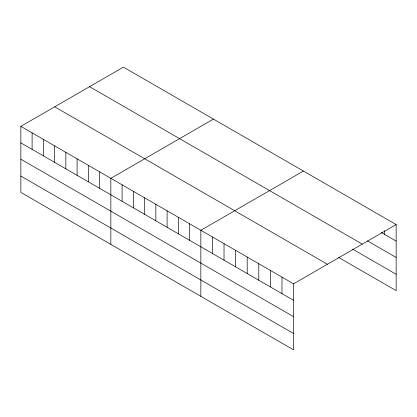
<?xml version="1.0" encoding="UTF-8"?>
<svg xmlns="http://www.w3.org/2000/svg" width="417" height="417" viewBox="0 0 417 417"><rect width="100%" height="100%" fill="white"/><g stroke="black" fill="none" stroke-linecap="round" stroke-linejoin="round"><path stroke-width="0.63" d="M20.85 126.361L293.563 283.815L293.563 349.863L20.85 192.414L20.85 126.361L123.437 67.137L396.15 224.586L396.15 290.639L338.75 257.498M213.431 119.095L110.844 178.32L110.844 244.372M303.425 171.053L200.843 230.278L200.843 296.331M293.563 283.815L396.15 224.586M381.247 232.477L396.15 241.083M367.45 240.864L396.15 257.435M89.582 86.679L362.295 244.133M352.547 249.111L396.15 274.282M54.705 106.82L327.418 264.269M20.85 142.859L293.563 300.308M20.85 159.211L293.563 316.665M20.85 176.063L293.563 333.511M384.557 230.585L384.557 234.39M281.975 277.123L281.975 293.62M270.383 270.43L270.383 286.927M258.795 263.737L258.795 280.234M247.203 257.049L247.203 273.542M235.615 250.356L235.615 266.849M224.023 243.664L224.023 260.161M212.43 236.971L212.43 253.468M189.594 223.783L189.594 240.281M178.34 217.288L178.34 233.786M167.092 210.793L167.092 227.291M155.843 204.299L155.843 220.796M144.595 197.804L144.595 214.302M133.346 191.309L133.346 207.807M122.098 184.814L122.098 201.312M99.595 171.825L99.595 188.322M88.347 165.33L88.347 181.828M77.098 158.835L77.098 175.333M65.85 152.341L65.85 168.838M54.601 145.846L54.601 162.343M43.347 139.351L43.347 155.849M32.099 132.856L32.099 149.354"/></g></svg>
